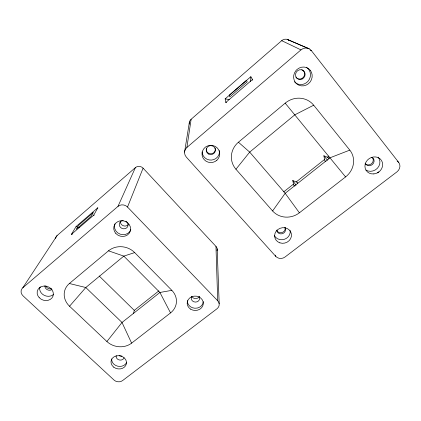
<?xml version="1.0" encoding="UTF-8"?>
<svg xmlns="http://www.w3.org/2000/svg" width="421" height="421" viewBox="0 0 421 421"><rect width="100%" height="100%" fill="white"/><g stroke="black" fill="none" stroke-linecap="round" stroke-linejoin="round"><path stroke-width="0.63" d="M328.822 158.985L328.833 157.854L323.886 155.796L324.886 160.98L325.97 161.243M250.621 81.49L250.832 76.701L225.156 98.861L225.809 102.471L226.635 102.44M97.683 208.79L97.798 207.785L76.075 226.551L71.412 234.35L72.428 234.176M297.542 183.745L297.684 182.53L292.774 180.53L293.858 185.561L294.963 186.008M310.193 50.136L311.387 50.657L398.713 162.417A7.231 6.457 -34.3 0 1 396.935 171.879L285.017 257.015A6.615 6.01 -12.5 0 1 275.781 256.389L186.298 157.054A6.978 6.799 9.7 0 1 186.892 147.455L191.129 119.259L281.696 40.663A6.136 5.794 -63.2 0 1 289.216 40.5M252.368 80.285L252.5 79.49L250.832 76.701M184.556 152.123L189.434 121.937M133.499 313.55L134.273 310.372L158.849 290.879M217.71 300.783L127.521 207.048L143.087 168.168A5.478 5.194 23.7 0 0 135.388 167.632L57.077 235.592L22.776 287.811A6.52 5.594 21.4 0 0 23.076 295.884L114.017 380.052A6.073 5.105 9 0 0 122.558 380.6L217.004 308.751A6.357 5.652 -0.3 0 0 217.71 300.783L215.962 246.401L143.087 168.168M22.776 287.811L117.98 206.39L135.388 167.632M71.412 234.35L93.857 215.01L97.798 207.785M272.598 210.958L285.18 193.281L330.011 157.786L349.809 150.118L313.703 105.203A20.613 19.55 -40.9 0 0 285.18 103.145L238.428 142.224A19.766 19.034 -20.9 0 0 235.939 169.231L272.598 210.958A19.366 18.04 -19.9 0 0 299.384 212.81L345.583 176.92A20.124 18.571 -32 0 0 349.809 150.118M106.902 341.526L122.016 322.47L159.917 292.463L171.847 290.348A17.992 15.977 7.3 0 1 170.531 312.908L131.62 343.141A17.682 15.288 10.6 0 1 106.902 341.526L69.544 306.23A18.192 15.898 16.5 0 1 69.386 283.512L108.497 250.821A18.498 16.656 14.4 0 1 134.683 252.595L171.847 290.348M235.939 169.231L249.695 152.113L294.832 114.817L313.703 105.203M69.544 306.23L85.805 287.522L123.816 256.115L134.683 252.595M225.809 102.471L252.5 79.49M186.892 147.455L300.968 49.894A7.741 7.262 -57.7 0 1 311.387 50.657M283.707 191.86L293.453 184.13M296.016 182.098L324.738 159.322M327.301 157.291L328.838 156.07M225.156 98.861L229.208 99.577M69.386 283.512L85.805 287.522L122.016 322.47L131.62 343.141M108.497 250.821L123.816 256.115L159.917 292.463L170.531 312.908M76.075 226.551L79.343 227.793M288.29 39.858L309.309 48.878M287.211 39.4L307.951 48.31M281.696 40.663L300.968 49.894M397.203 161.175L398.713 162.417M238.428 142.224L249.695 152.113L285.18 193.281L299.384 212.81M99.188 275.992L134.273 310.372M285.18 103.145L345.583 176.92M323.886 155.796L327.491 160.301M292.774 180.53L296.01 185.219M275.439 255.131L275.781 256.389M93.857 215.01L93.967 215.626M217.168 248.89L219.183 303.736M55.619 238.402A5.305 4.726 23.6 0 1 57.077 235.592M215.962 246.401A5.189 4.773 -0.5 0 1 217.004 250.842M117.98 206.39A6.783 6.278 19.7 0 1 127.521 207.048M203.327 301.678A8.02 7.141 2.2 0 1 194.802 308.235A8.02 7.141 2.2 0 1 187.324 300.615M199.159 296.516A4.236 3.778 2.2 0 1 195.476 302.094A4.236 3.778 2.2 0 1 191.718 296.5M199.322 296.579A4.184 3.742 2.2 0 1 195.733 298.573A4.184 3.742 2.2 0 1 192.013 296.726M128.279 224.53A4.405 4.063 17.9 0 1 123.132 225.688A4.405 4.063 17.9 0 1 120.406 221.251M125.916 221.209A4.463 4.105 17.8 0 1 126.668 227.882A4.463 4.105 17.8 0 1 119.664 226.214A4.463 4.105 17.8 0 1 123.174 220.551M130.82 229.65A8.452 7.762 17.7 0 1 120.08 234.129A8.452 7.762 17.7 0 1 114.975 223.783M121.927 356.019A4.042 3.452 9.6 0 1 119.164 355.482M124.1 357.761A4.089 3.484 9.6 0 1 119.143 359.923A4.089 3.484 9.6 0 1 116.228 355.603M126.579 362.502A7.736 6.573 9.5 0 1 117.648 366.181A7.736 6.573 9.5 0 1 111.697 358.892M51.967 289.516A4.294 3.726 20.2 0 1 47.184 289.653A4.294 3.726 20.2 0 1 44.947 285.659M39.374 287.822A8.299 7.162 19.9 0 1 40.59 286.996M53.635 294.353A8.131 7.036 20.1 0 1 44.152 295.3A8.131 7.036 20.1 0 1 39.727 287.248M51.641 288.69A4.273 3.71 20.2 0 1 45.921 286.001M189.292 124.211A5.599 5.541 19.8 0 1 191.129 119.259M219.473 150.56A8.715 8.504 -2.8 0 1 211.468 160.075A8.715 8.504 -2.8 0 1 202.112 151.865M215.105 147.887A4.578 4.473 -2.9 0 1 211.137 153.812A4.578 4.473 -2.9 0 1 206.274 148.581M301.846 69.675A4.973 4.699 -53.9 0 1 303.441 77.206A4.973 4.699 -53.9 0 1 295.795 77.064M306.277 67.218A9.478 8.946 -53.4 0 1 308.24 81A9.478 8.946 -53.4 0 1 294.416 81.748M285.017 227.356A4.399 4.047 -14.8 0 1 282.296 232.46A4.399 4.047 -14.8 0 1 276.786 230.408M378.921 171.9A9.199 8.299 -33.7 0 1 377.411 172.857M372.153 157.328A4.72 4.278 -34.3 0 1 371.669 163.574A4.72 4.278 -34.3 0 1 365.207 163.69M290.122 230.366A8.373 7.689 -14.6 0 1 284.391 239.307A8.373 7.689 -14.6 0 1 274.339 235.518M285.006 227.635A4.421 4.063 -14.7 0 1 282.38 233.692A4.421 4.063 -14.7 0 1 276.792 230.098M378.063 157.117A8.994 8.136 -34 0 1 377.421 168.232A8.994 8.136 -34 0 1 365.902 170.042M371.817 157.275A4.747 4.299 -34.2 0 1 372.459 164.458A4.747 4.299 -34.2 0 1 365.165 163.164M93.183 212.673L91.089 216.441L76.248 229.24L78.585 225.272L93.183 212.673M246.464 80.348L229.366 95.104L229.777 96.862L247.216 81.827L246.464 80.348M190.718 309.193A8.078 7.183 2.2 0 0 203.29 303.841A8.078 7.183 2.2 0 0 191.697 296.789A8.078 7.183 2.2 0 0 190.718 309.193M115.843 233.481A8.515 7.815 17.6 0 0 130.2 231.439A8.515 7.815 17.6 0 0 120.511 220.767A8.515 7.815 17.6 0 0 115.843 233.481M113.754 367.17A7.794 6.61 9.5 0 0 126.395 363.828A7.794 6.61 9.5 0 0 116.101 355.961A7.794 6.61 9.5 0 0 113.754 367.17M39.2 297.631A8.252 7.125 19.9 0 0 52.978 296.21A8.252 7.125 19.9 0 0 43.579 286.096A8.252 7.125 19.9 0 0 39.2 297.631M208.474 153.991A4.599 4.494 -2.9 0 0 215.394 150.123A4.599 4.494 -2.9 0 0 208.516 146.208A4.599 4.494 -2.9 0 0 208.474 153.991M216.847 160.29A8.857 8.63 -2.6 0 0 217.304 148.003A8.841 8.615 -2.6 0 0 206.49 146.445A8.909 8.683 -2.6 0 0 205.064 147.429A8.857 8.63 -2.6 0 0 204.248 159.696A8.857 8.63 -2.6 0 0 216.847 160.29M310.33 70.375A9.641 9.094 -53 0 0 297.189 69.36A9.694 9.146 -52.9 0 0 295.863 70.723A9.62 9.078 -53 0 0 295.31 82.332A9.641 9.094 -53 0 0 308.382 83.784A9.641 9.094 -53 0 0 310.33 70.375M301.978 79.095A4.999 4.72 -53.7 0 0 303.43 70.66A4.999 4.72 -53.7 0 0 295.579 73.996A4.999 4.72 -53.7 0 0 301.978 79.095M279.876 242.849A8.488 7.778 -14.4 0 0 291.421 234.092A8.488 7.778 -14.4 0 0 277.876 229.519A8.488 7.778 -14.4 0 0 279.876 242.849M373.869 173.915A9.146 8.252 -33.7 0 0 381.463 160.422A9.146 8.252 -33.7 0 0 366.086 161.927A9.146 8.252 -33.7 0 0 373.869 173.915"/></g></svg>
